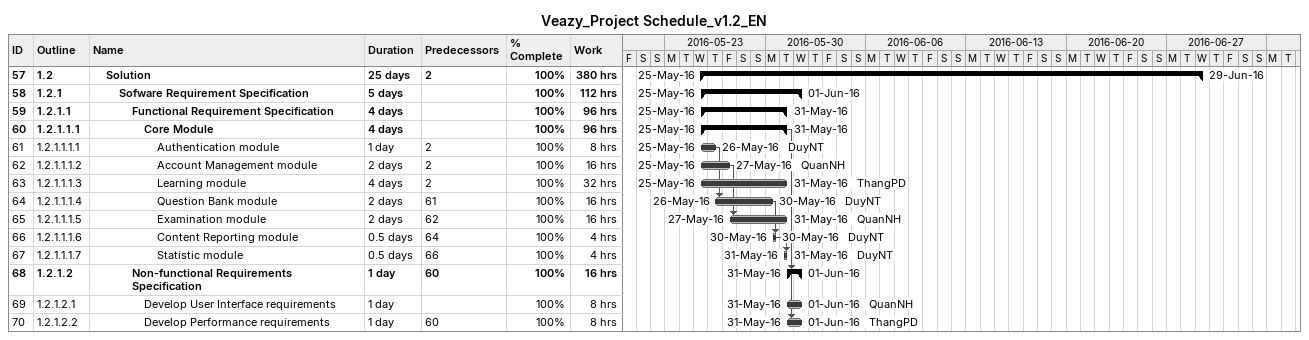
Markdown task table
Veazy_Project Schedule_v1.2_EN

| ID | WBS | Task | Duration | Start | Finish | Predecessors | Resources | % complete | Work (h) |
|---|---|---|---|---|---|---|---|---|---|
| 57 | 1.2 | **Solution** | 25d | 2016-05-25 | 2016-06-29 | 2 |  | 100 | 380 |
| 58 | 1.2.1 | **Sofware Requirement Specification** | 5d | 2016-05-25 | 2016-06-01 |  |  | 100 | 112 |
| 59 | 1.2.1.1 | **Functional Requirement Specification** | 4d | 2016-05-25 | 2016-05-31 |  |  | 100 | 96 |
| 60 | 1.2.1.1.1 | **Core Module** | 4d | 2016-05-25 | 2016-05-31 |  |  | 100 | 96 |
| 61 | 1.2.1.1.1.1 | Authentication module | 1d | 2016-05-25 | 2016-05-26 | 2 | DuyNT | 100 | 8 |
| 62 | 1.2.1.1.1.2 | Account Management module | 2d | 2016-05-25 | 2016-05-27 | 2 | QuanNH | 100 | 16 |
| 63 | 1.2.1.1.1.3 | Learning module | 4d | 2016-05-25 | 2016-05-31 | 2 | ThangPD | 100 | 32 |
| 64 | 1.2.1.1.1.4 | Question Bank module | 2d | 2016-05-26 | 2016-05-30 | 61 | DuyNT | 100 | 16 |
| 65 | 1.2.1.1.1.5 | Examination module | 2d | 2016-05-27 | 2016-05-31 | 62 | QuanNH | 100 | 16 |
| 66 | 1.2.1.1.1.6 | Content Reporting module | 0.5d | 2016-05-30 | 2016-05-30 | 64 | DuyNT | 100 | 4 |
| 67 | 1.2.1.1.1.7 | Statistic module | 0.5d | 2016-05-31 | 2016-05-31 | 66 | DuyNT | 100 | 4 |
| 68 | 1.2.1.2 | **Non-functional Requirements Specification** | 1d | 2016-05-31 | 2016-06-01 | 60 |  | 100 | 16 |
| 69 | 1.2.1.2.1 | Develop User Interface requirements | 1d | 2016-05-31 | 2016-06-01 |  | QuanNH | 100 | 8 |
| 70 | 1.2.1.2.2 | Develop Performance requirements | 1d | 2016-05-31 | 2016-06-01 | 60 | ThangPD | 100 | 8 |
